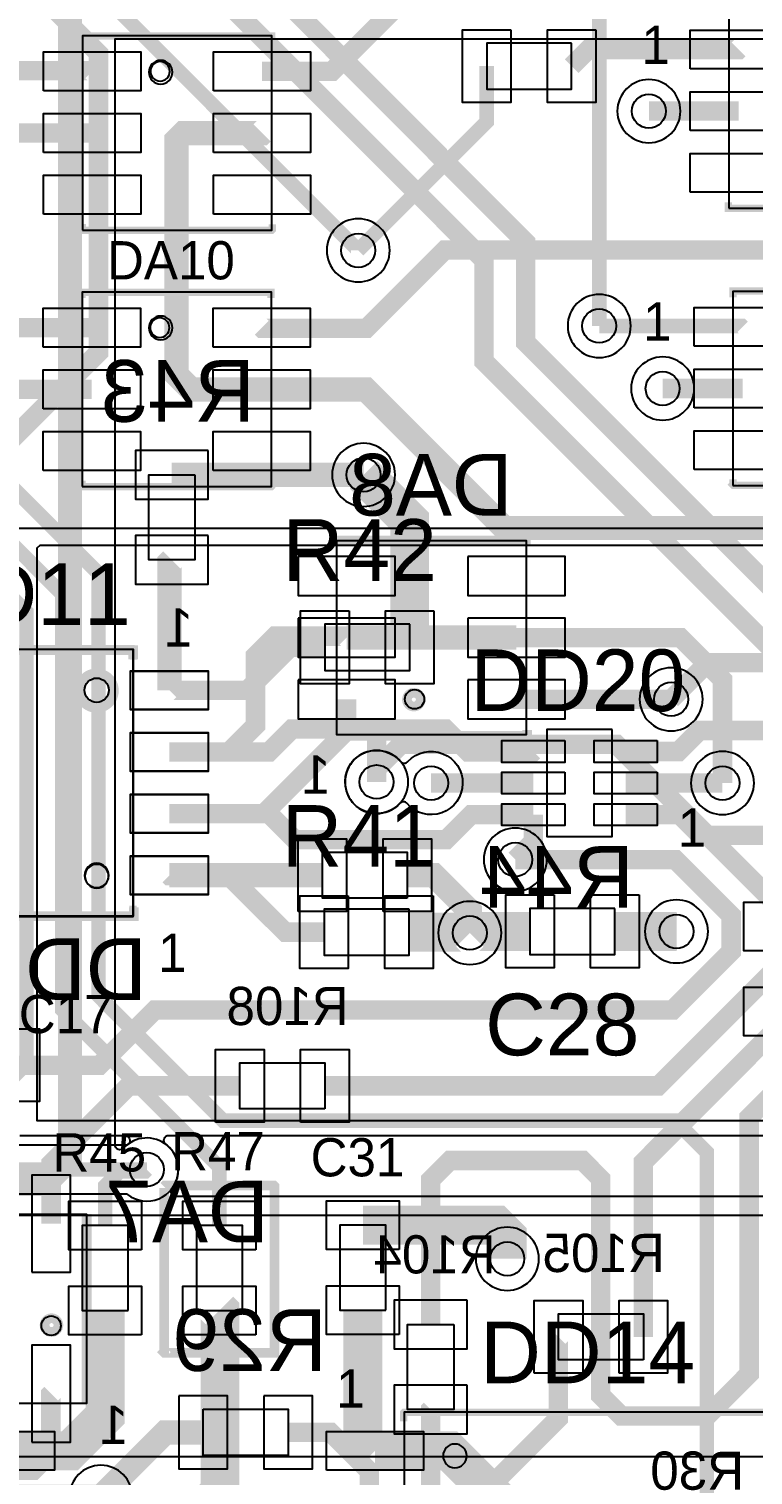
# Model space of a CAD drawing. Extents: x 0 to 112, y -6 to 118.
# Drawn here: x 73.82 to 88.74, y 28.64 to 58.42 of the extents above; entities that cross this region are included whole.
import ezdxf

# ---------------------------------------------------------------- set-up
doc = ezdxf.new("R2010")
doc.units = 0
for name, color, linetype in [('ETCH_BOTTOM', 5, 'CONTINUOUS'), ('ETCH_GND', 3, 'CONTINUOUS'), ('ETCH_PWR', 4, 'CONTINUOUS'), ('ETCH_TOP', 2, 'CONTINUOUS'), ('MANUFACTURING_NO_PROBE_BOTTOM', 6, 'CONTINUOUS'), ('MANUFACTURING_NO_PROBE_TOP', 7, 'CONTINUOUS'), ('PACKAGE_GEOMETR_ASSEMBLY_BOTTO', 8, 'CONTINUOUS'), ('PACKAGE_GEOMETRY_ASSEMBLY_TOP', 9, 'CONTINUOUS'), ('PIN_BOTTOM', 17, 'CONTINUOUS'), ('PIN_TOP', 14, 'CONTINUOUS'), ('REF_DES_SILKSCREEN_BOTTOM', 18, 'CONTINUOUS'), ('REF_DES_SILKSCREEN_TOP', 19, 'CONTINUOUS'), ('VIA_CLASS_BOTTOM', 29, 'CONTINUOUS'), ('VIA_CLASS_GND', 27, 'CONTINUOUS'), ('VIA_CLASS_PWR', 28, 'CONTINUOUS'), ('VIA_CLASS_TOP', 26, 'CONTINUOUS')]:
    doc.layers.add(name, color=color, linetype=linetype)

msp = doc.modelspace()

# ---------------------------------------------------------------- linework, layer by layer
at = {"layer": 'ETCH_BOTTOM'}
for points, const_width in [([(86.4796, 31.486), (86.4796, 35.0875), (88.5995, 37.2074), (88.5995, 37.2105), (89.0095, 37.6205), (89.0126, 37.6205), (90.2609, 38.8688), (90.2609, 44.5122), (83.1949, 51.5782), (83.1949, 53.6654), (77.8598, 59.0005), (77.8598, 59.0183), (75.8726, 61.0055), (75.8726, 82.2224), (78.8016, 85.1514), (80.5874, 85.1514)], 0.4), ([(80.6053, 53.8619), (80.6053, 53.862), (73.9438, 60.5235), (73.9438, 73.0316), (72.5387, 74.4367), (72.5387, 74.4368), (69.9134, 77.0621), (67.2446, 77.0621)], 0.3), ([(82.0972, 31.7402), (82.0972, 34.7192), (82.4972, 35.1192), (85.2238, 35.1192), (85.6017, 34.7413), (85.6017, 30.2811), (86.0238, 29.859), (87.7938, 29.859), (88.6599, 30.7251), (88.6599, 36.0088), (91.1181, 38.467), (91.1181, 44.9049), (84.0552, 51.9678), (84.0552, 54.0307), (82.2327, 55.8532), (82.2327, 55.8622), (76.7333, 61.3616), (76.7333, 75.4697), (78.2958, 77.0322), (80.7124, 77.0322)], 0.4), ([(85.5702, 60.5557), (85.5702, 52.3051)], 0.3), ([(73.1119, 49.6226), (73.3161, 49.8268), (73.3217, 49.8268), (75.2542, 51.7593), (75.2542, 57.9196), (74.0853, 59.0885), (65.7116, 59.0885)], 0.4), ([(76.7631, 49.238), (80.7152, 49.238)], 0.5), ([(76.7159, 44.8034), (76.7159, 47.4408), (76.7631, 47.488)], 0.5), ([(80.3654, 45.8875), (80.3356, 45.9173), (78.8888, 45.9173), (78.4888, 45.5173), (78.4888, 44.0769), (77.9453, 43.5334), (76.7159, 43.5334)], 0.4), ([(83.8654, 45.8875), (80.3654, 45.8875)], 0.5), ([(83.8654, 45.8875), (87.2425, 45.8875), (88.1093, 45.0207), (88.1093, 42.8922)], 0.4), ([(76.7159, 42.2634), (78.6633, 42.2634), (80.3654, 43.9655), (80.3654, 44.6175)], 0.4), ([(87.0517, 44.6172), (83.8657, 44.6172), (83.8654, 44.6175)], 0.4), ([(80.9836, 42.9138), (80.9836, 43.1817), (81.4925, 43.6906), (85.9215, 43.6906), (89.1894, 40.4227), (89.1894, 39.0564), (86.7898, 36.6568), (79.9153, 36.6568)], 0.4), ([(83.8409, 41.3154), (87.1359, 41.3154), (88.2876, 40.1637), (88.2876, 39.4225), (87.0822, 38.2171), (76.4119, 38.2171), (75.2753, 37.0805), (73.5411, 37.0805)], 0.4), ([(79.866, 40.9934), (76.7159, 40.9934)], 0.5), ([(82.9041, 39.8055), (82.9041, 40.2514), (82.1621, 40.9934), (81.616, 40.9934)], 0.5), ([(78.1653, 36.6568), (75.8781, 36.6568), (74.278, 35.0567), (74.278, 33.8167)], 0.4), ([(84.7296, 31.486), (84.7266, 31.483), (84.7266, 29.8094), (83.366, 28.4488), (83.366, 27.3383)], 0.4), ([(72.489, 27.3372), (72.489, 28.2952), (72.9303, 28.7365), (73.9124, 28.7365), (74.2711, 29.0952), (74.2711, 30.3098), (74.278, 30.3167)], 0.4), ([(82.096, 27.3383), (82.096, 29.989), (82.0972, 29.9902)], 0.4), ([(77.411, 29.5199), (76.6295, 29.5199), (75.3024, 28.1928)], 0.5), ([(80.826, 27.3383), (80.8341, 27.3464), (80.8341, 28.7216), (80.0358, 29.5199), (79.161, 29.5199)], 0.4)]:
    msp.add_lwpolyline(points, dxfattribs=dict(at, const_width=const_width))
at = {"layer": 'ETCH_GND'}
for points in [[(80.6053, 54.512, 1), (80.6053, 53.2118, 1)], [(85.5702, 52.9552, 1), (85.5702, 51.655, 1)], [(80.7152, 49.8881, 1), (80.7152, 48.5879, 1)], [(98.5677, 13.4326), (98.5677, 21.3079), (96.1508, 21.3079), (96.1508, 23.3728), (92.8332, 23.3728), (92.8332, 35.7491), (92.8101, 35.7723), (92.8101, 35.7912), (92.7408, 35.8605), (92.7218, 35.8605), (92.6462, 35.9361), (91.7205, 35.9361, -0.521009), (91.6253, 36.0723, 1.429518), (90.4039, 36.0723, -0.521009), (90.3087, 35.9361), (73.9922, 35.9361), (73.9922, 47.7352), (74.0495, 47.7925), (111.7972, 47.7925), (111.7972, 21.4942), (111.8094, 21.482), (111.8094, 13.4328), (111.6825, 13.4328), (111.6823, 13.4326)], [(87.0517, 45.2673, 1), (87.0517, 43.9671, 1)], [(81.6286, 43.334, -2.625123), (81.6119, 42.4691, 0.448352), (81.4605, 42.472, -2.625123), (81.4772, 43.3369, 0.448352), (81.6286, 43.334)], [(83.8409, 41.9655, 1), (83.8409, 40.6653, 1)], [(82.9041, 40.4556, 1), (82.9041, 39.1554, 1)], [(75.3024, 28.8429, 1), (75.3024, 27.5427, 1)]]:
    msp.add_lwpolyline(points, format="xyb", close=True, dxfattribs=at)
msp.add_lwpolyline([(89.9691, 48.1353), (73.6176, 48.1353)], dxfattribs=at)
for points in [[(57.7038, 40.0008), (62.5353, 35.1693), (68.3094, 35.1693), (68.3246, 35.1508, 0.718901), (69.4765, 35.5891, -0.682545), (69.6495, 35.6648), (70.8814, 34.433), (75.8342, 34.433), (75.848, 34.4221, 1.011869), (76.6396, 35.4534, -0.721059), (76.7004, 35.636), (92.5331, 35.636)], [(73.6343, 35.636), (75.7994, 35.636, -0.721059), (75.8602, 35.4534, 0.0059), (75.848, 35.4441), (75.8342, 35.4332), (71.2956, 35.4332)]]:
    msp.add_lwpolyline(points, format="xyb", dxfattribs=at)
at = {"layer": 'ETCH_GND', "const_width": 0.3}
msp.add_lwpolyline([(76.2499, 34.9331), (71.0885, 34.9331), (67.0913, 38.9303), (64.562, 38.9303)], dxfattribs=at)
at = {"layer": 'ETCH_PWR'}
msp.add_lwpolyline([(111.8807, 117.9718), (111.8807, 13.6405), (111.6893, 13.4491), (98.5933, 13.4491), (98.5933, 21.2986), (98.3308, 21.2986), (98.3308, 34.3765), (76.8479, 34.3765, -0.620422), (76.7672, 34.5393, 0.955195), (75.7708, 35.3726, -0.68394), (75.5947, 35.4411), (75.5947, 58.2152), (92.4237, 58.2152), (92.4237, 43.3973), (98.5933, 43.3973), (98.5933, 49.2535), (98.6385, 49.2584, 0.897401), (98.6385, 50.551), (98.5933, 50.5559), (98.5933, 51.6213), (100.2314, 51.6213), (100.2402, 51.6301), (100.2402, 60.2068)], format="xyb", dxfattribs=at)
at = {"layer": 'ETCH_PWR', "const_width": 0.5}
msp.add_lwpolyline([(74.6668, 58.7208), (74.6668, 35.1484), (74.156, 34.6376), (64.9178, 34.6376), (64.7373, 34.4571), (64.7373, 28.6088), (65.1533, 28.1928), (75.3024, 28.1928)], dxfattribs=at)
at = {"layer": 'ETCH_PWR'}
for points in [[(86.5931, 57.3795, 1), (86.5931, 56.0793, 1)], [(80.6053, 54.512, 1), (80.6053, 53.2118, 1)], [(85.5702, 52.9552, 1), (85.5702, 51.655, 1)], [(86.8767, 51.6667, 1), (86.8767, 50.3665, 1)], [(87.0517, 45.2673, 1), (87.0517, 43.9671, 1)], [(80.9836, 43.5639, 1), (80.9836, 42.2637, 1)], [(88.1093, 43.5423, 1), (88.1093, 42.2421, 1)], [(83.8409, 41.9655, 1), (83.8409, 40.6653, 1)], [(87.1625, 40.4867, 1), (87.1625, 39.1865, 1)], [(83.6759, 33.7446, 1), (83.6759, 32.4444, 1)]]:
    msp.add_lwpolyline(points, format="xyb", close=True, dxfattribs=at)
msp.add_lwpolyline([(65.4411, 29.0181), (65.4411, 33.9921), (65.9527, 33.9921), (65.9528, 33.992), (95.4997, 33.992), (95.4997, 29.0181)], close=True, dxfattribs=at)
at = {"layer": 'ETCH_TOP'}
for points, const_width in [([(95.2649, 59.5482), (95.2524, 59.5607), (82.076, 59.5607), (80.0638, 57.5485), (78.6238, 57.5485)], 0.4), ([(88.4407, 57.9994), (88.4346, 57.9933), (85.3393, 57.9933), (85.0016, 57.6556)], 0.4), ([(83.2516, 57.6556), (83.2516, 56.5083), (80.8375, 54.0942), (80.8375, 54.0941), (80.6053, 53.8619)], 0.3), ([(71.3075, 33.7827), (71.3075, 34.6474), (73.77, 37.1099), (73.77, 46.4167), (72.5105, 47.6762), (71.1197, 47.6762), (69.213, 49.5829), (66.7134, 49.5829), (66.4427, 49.8536), (66.4427, 52.6504), (64.922, 54.1711), (64.922, 57.1155), (65.3614, 57.5549), (69.0261, 57.5549), (69.0343, 57.5631)], 0.3), ([(70.9343, 57.5631), (75.1092, 57.5631), (75.1238, 57.5485)], 0.4), ([(88.4407, 56.7294), (86.5931, 56.7294)], 0.4), ([(75.1238, 56.2785), (73.321, 56.2785)], 0.4), ([(78.6162, 50.9991), (77.1613, 50.9991), (76.8613, 51.2991), (76.8613, 56.13), (77.0092, 56.2779), (78.6232, 56.2779), (78.6238, 56.2785)], 0.5), ([(95.3026, 54.4978), (93.5456, 54.4978), (92.9188, 53.871), (82.3899, 53.871), (80.7746, 52.2557), (78.6296, 52.2557), (78.6162, 52.2691)], 0.4), ([(75.1162, 52.2691), (71.6151, 52.2691), (71.5944, 52.2484)], 0.4), ([(85.5702, 52.3051), (88.506, 52.3051), (88.5245, 52.2866)], 0.3), ([(78.6162, 50.9991), (80.7594, 50.9991), (83.6138, 48.1447), (93.1371, 48.1447), (93.7286, 48.7362), (93.7286, 51.0134), (93.7254, 51.0166)], 0.5), ([(75.1162, 50.9991), (73.2033, 50.9991)], 0.4), ([(88.5245, 51.0166), (86.8767, 51.0166)], 0.4), ([(77.7444, 33.7805), (77.7444, 34.9838), (74.5068, 38.2214), (74.5068, 46.7858), (73.9083, 47.3843), (73.9083, 47.3852), (72.0158, 49.2777), (72.0158, 50.504)], 0.3), ([(73.1119, 49.6226), (73.1119, 49.3505), (75.2542, 47.2082), (75.2542, 38.5088), (77.8219, 35.9411), (87.1345, 35.9411), (87.7859, 35.2897), (87.7859, 25.8789), (88.3363, 25.3285), (89.7484, 25.3285)], 0.3), ([(81.665, 45.6857), (81.665, 48.2882), (80.7152, 49.238)], 0.8), ([(76.716, 44.7992), (76.7195, 44.8027), (78.3199, 44.8027), (79.2029, 45.6857), (79.915, 45.6857)], 0.4), ([(87.0517, 44.6172), (87.8038, 45.3693), (90.526, 45.3693), (92.0321, 43.8632), (105.0284, 43.8632), (106.6223, 42.2693), (106.6223, 21.7509), (106.2224, 21.351), (97.394, 21.351), (96.8296, 21.9154), (96.8296, 27.7167)], 0.4), ([(80.9836, 44.0041), (79.2384, 44.0041), (78.7635, 43.5292), (76.716, 43.5292)], 0.4), ([(80.9836, 42.9138), (80.9836, 44.0041)], 0.4), ([(84.2148, 43.5422), (84.2018, 43.5292), (82.8745, 43.5292), (82.3996, 44.0041), (80.9836, 44.0041)], 0.4), ([(86.1148, 43.5422), (87.2037, 43.5422), (87.636, 43.9745), (90.0613, 43.9745), (96.4851, 37.5507), (103.3719, 37.5507), (104.5827, 36.3399), (104.5827, 32.3852), (104.2236, 32.0261), (102.2761, 32.0261), (102.27, 32.02)], 0.4), ([(84.2148, 42.8922), (82.1055, 42.8922)], 0.4), ([(86.1148, 42.8922), (88.1093, 42.8922)], 0.4), ([(76.716, 42.2592), (78.7635, 42.2592), (79.2959, 41.7268), (82.4182, 41.7268), (82.9336, 42.2422), (84.2148, 42.2422)], 0.4), ([(83.8409, 41.3154), (84.2148, 41.6893), (84.2148, 42.2422)], 0.4), ([(89.2637, 41.8153), (87.649, 41.8153), (87.2221, 42.2422), (86.1148, 42.2422)], 0.4), ([(79.9009, 39.8203), (79.1026, 39.8203), (78.7931, 40.1298), (78.79, 40.1298), (77.9323, 40.9875), (76.7177, 40.9875), (76.716, 40.9892)], 0.4), ([(81.6509, 39.8203), (82.8893, 39.8203), (82.9041, 39.8055)], 0.8), ([(84.1427, 39.8366), (82.9352, 39.8366), (82.9041, 39.8055)], 0.8), ([(85.8927, 39.8366), (87.1625, 39.8366)], 0.8), ([(75.3919, 33.7807), (75.3919, 34.5955), (75.6919, 34.8955), (76.2123, 34.8955), (76.2499, 34.9331)], 0.3), ([(83.6759, 33.0945), (83.6759, 33.5611), (83.4513, 33.7857), (80.6997, 33.7857)], 0.8), ([(75.3919, 32.0307), (75.3919, 29.8671), (74.6633, 29.1385), (73.3497, 29.1385)], 0.8), ([(77.7444, 32.0305), (77.7579, 32.017), (77.7579, 28.2996), (76.0568, 26.5985), (73.3497, 26.5985)], 0.8), ([(80.6997, 32.0357), (80.6997, 29.3872), (80.9484, 29.1385)], 0.8), ([(83.466, 23.0662), (83.466, 28.1518), (82.4793, 29.1385), (80.9484, 29.1385)], 0.8)]:
    msp.add_lwpolyline(points, dxfattribs=dict(at, const_width=const_width))
at = {"layer": 'MANUFACTURING_NO_PROBE_BOTTOM', "const_width": 0.2}
for points in [[(80.1638, 47.7879), (80.1638, 47.8861), (84.0584, 47.8861), (84.0584, 47.7879)], [(71.8654, 45.4387), (71.8654, 45.6263), (75.9655, 45.6263), (75.9655, 45.4387)], [(80.1638, 44.0094), (80.1638, 43.8933), (80.1906, 43.8665), (84.0763, 43.8665), (84.0852, 43.8754), (84.0852, 43.9826)], [(71.8921, 40.3113), (71.8921, 40.1684), (71.91, 40.1505), (75.9833, 40.1505), (75.9833, 40.3292)], [(75.0097, 34.0138), (75.0097, 30.1371)]]:
    msp.add_lwpolyline(points, dxfattribs=at)
for points in [[(75.5703, 44.7954, 1), (74.8585, 44.7954, 1)], [(81.8924, 44.6099, 1), (81.6086, 44.6099, 1)], [(74.4274, 31.7288, 1), (74.1436, 31.7288, 1)]]:
    msp.add_lwpolyline(points, format="xyb", close=True, dxfattribs=at)
at = {"layer": 'MANUFACTURING_NO_PROBE_TOP'}
for points, const_width in [([(74.9203, 58.1497), (74.9203, 58.2748), (78.8238, 58.2748), (78.8238, 58.1586)], 0.15), ([(88.2299, 54.8536), (88.2299, 54.7285), (92.1423, 54.7285), (92.1423, 54.8625)], 0.15), ([(74.9203, 54.4069), (74.9203, 54.2908), (74.9381, 54.273), (78.8238, 54.273), (78.8328, 54.282), (78.8328, 54.398)], 0.15), ([(74.9114, 52.8795), (74.9114, 52.9956), (78.806, 52.9956), (78.806, 52.8795)], 0.15), ([(88.3281, 52.8974), (88.3281, 53.0224), (92.2227, 53.0224), (92.2227, 52.9063)], 0.15), ([(74.9114, 49.1189), (74.9114, 48.9938), (78.815, 48.9938), (78.8239, 49.0027), (78.8239, 49.1367)], 0.15), ([(88.3281, 49.1457), (88.3281, 49.0474), (88.3192, 49.0385), (88.3371, 49.0206), (92.2227, 49.0206), (92.2227, 49.1457)], 0.15), ([(71.8565, 45.4565), (71.8565, 45.6619), (75.9655, 45.6619), (75.9744, 45.653), (75.9744, 45.4297)], 0.15), ([(71.8565, 40.3381), (71.8565, 40.1416), (75.9565, 40.1416), (75.9654, 40.1505), (75.9654, 40.3649)], 0.15), ([(76.6088, 34.5498), (76.6088, 31.1822), (76.5999, 31.1733), (76.6177, 31.1555), (78.8777, 31.1555), (78.8777, 34.5944), (78.8687, 34.6034), (76.6177, 34.6034), (76.5999, 34.5856)], 0.2), ([(89.1499, 29.762), (89.1499, 29.9228), (89.141, 29.9317), (81.5483, 29.9317), (81.5394, 29.9228), (81.5394, 29.7441)], 0.15)]:
    msp.add_lwpolyline(points, dxfattribs=dict(at, const_width=const_width))
for points in [[(76.7776, 57.5307, 1), (76.2904, 57.5307, 1)], [(76.7776, 52.2652, 1), (76.2904, 52.2652, 1)], [(75.4613, 40.973, 1), (74.9741, 40.973, 1)], [(82.8401, 29.0362, 1), (82.3529, 29.0362, 1)]]:
    msp.add_lwpolyline(points, format="xyb", close=True, dxfattribs=at)
at = {"layer": 'PACKAGE_GEOMETR_ASSEMBLY_BOTTO'}
for points in [[(77.2381, 49.238), (77.2381, 47.488), (76.2881, 47.488), (76.2881, 49.238)], [(80.1654, 47.8875), (84.0654, 47.8875), (84.0654, 43.8875), (80.1654, 43.8875)], [(75.9659, 40.1484), (71.8659, 40.1484), (71.8659, 45.6484), (75.9659, 45.6484)], [(81.616, 40.5184), (79.866, 40.5184), (79.866, 41.4684), (81.616, 41.4684)], [(79.9153, 36.1818), (78.1653, 36.1818), (78.1653, 37.1318), (79.9153, 37.1318)], [(71.008, 30.1167), (71.008, 34.0167), (75.008, 34.0167), (75.008, 30.1167)], [(86.4796, 31.011), (84.7296, 31.011), (84.7296, 31.961), (86.4796, 31.961)], [(82.5722, 31.7402), (82.5722, 29.9902), (81.6222, 29.9902), (81.6222, 31.7402)], [(77.411, 29.9949), (79.161, 29.9949), (79.161, 29.0449), (77.411, 29.0449)]]:
    msp.add_lwpolyline(points, close=True, dxfattribs=at)
for points in [[(75.2159, 45.0534, -0.414214), (75.4659, 44.8034, -0.414214), (75.2159, 44.5534, -0.414214), (74.9659, 44.8034, -0.414214), (75.2159, 45.0534)], [(81.7654, 44.4175, -0.414214), (81.5654, 44.6175, -0.414214), (81.7654, 44.8175, -0.414214), (81.9654, 44.6175, -0.414214), (81.7654, 44.4175)], [(74.478, 31.7167, -0.414214), (74.278, 31.5167, -0.414214), (74.078, 31.7167, -0.414214), (74.278, 31.9167, -0.414214), (74.478, 31.7167)]]:
    msp.add_lwpolyline(points, format="xyb", close=True, dxfattribs=at)
at = {"layer": 'PACKAGE_GEOMETRY_ASSEMBLY_TOP'}
for points in [[(88.2407, 54.7294), (92.1407, 54.7294), (92.1407, 58.7294), (88.2407, 58.7294)], [(74.9238, 54.2785), (78.8238, 54.2785), (78.8238, 58.2785), (74.9238, 58.2785)], [(85.0016, 58.1306), (83.2516, 58.1306), (83.2516, 57.1806), (85.0016, 57.1806)], [(88.3245, 49.0166), (92.2245, 49.0166), (92.2245, 53.0166), (88.3245, 53.0166)], [(74.9162, 48.9991), (78.8162, 48.9991), (78.8162, 52.9991), (74.9162, 52.9991)], [(81.665, 46.1607), (79.915, 46.1607), (79.915, 45.2107), (81.665, 45.2107)], [(75.966, 45.6442), (71.866, 45.6442), (71.866, 40.1442), (75.966, 40.1442)], [(85.8398, 43.9922), (84.4898, 43.9922), (84.4898, 41.7922), (85.8398, 41.7922)], [(81.6509, 40.2953), (79.9009, 40.2953), (79.9009, 39.3453), (81.6509, 39.3453)], [(85.8927, 40.3116), (84.1427, 40.3116), (84.1427, 39.3616), (85.8927, 39.3616)], [(75.8669, 32.0307), (75.8669, 33.7807), (74.9169, 33.7807), (74.9169, 32.0307)], [(78.2194, 32.0305), (78.2194, 33.7805), (77.2694, 33.7805), (77.2694, 32.0305)], [(81.1747, 32.0357), (81.1747, 33.7857), (80.2247, 33.7857), (80.2247, 32.0357)], [(81.5484, 11.8335), (89.1484, 11.8335), (89.1484, 29.9335), (81.5484, 29.9335)]]:
    msp.add_lwpolyline(points, close=True, dxfattribs=at)
for points in [[(76.5238, 57.7485, 0.414214), (76.3238, 57.5485, 0.414214), (76.5238, 57.3485, 0.414214), (76.7238, 57.5485, 0.414214), (76.5238, 57.7485)], [(76.5162, 52.4691, 0.414214), (76.3162, 52.2691, 0.414214), (76.5162, 52.0691, 0.414214), (76.7162, 52.2691, 0.414214), (76.5162, 52.4691)], [(75.216, 40.7392, 0.414214), (75.466, 40.9892, 0.414214), (75.216, 41.2392, 0.414214), (74.966, 40.9892, 0.414214), (75.216, 40.7392)]]:
    msp.add_lwpolyline(points, format="xyb", close=True, dxfattribs=at)
at = {"layer": 'PIN_BOTTOM'}
for points in [[(77.5131, 49.738), (76.0131, 49.738), (76.0131, 48.738), (77.5131, 48.738)], [(77.5131, 47.988), (76.0131, 47.988), (76.0131, 46.988), (77.5131, 46.988)], [(79.3654, 47.5575), (79.3654, 46.7575), (81.3654, 46.7575), (81.3654, 47.5575)], [(82.8654, 47.5575), (82.8654, 46.7575), (84.8654, 46.7575), (84.8654, 47.5575)], [(79.3654, 46.2875), (79.3654, 45.4875), (81.3654, 45.4875), (81.3654, 46.2875)], [(82.8654, 46.2875), (82.8654, 45.4875), (84.8654, 45.4875), (84.8654, 46.2875)], [(75.9159, 44.4034), (75.9159, 45.2034), (77.5159, 45.2034), (77.5159, 44.4034)], [(79.3654, 45.0175), (79.3654, 44.2175), (81.3654, 44.2175), (81.3654, 45.0175)], [(82.8654, 45.0175), (82.8654, 44.2175), (84.8654, 44.2175), (84.8654, 45.0175)], [(75.9159, 43.1334), (75.9159, 43.9334), (77.5159, 43.9334), (77.5159, 43.1334)], [(75.9159, 41.8634), (75.9159, 42.6634), (77.5159, 42.6634), (77.5159, 41.8634)], [(79.366, 40.2434), (79.366, 41.7434), (80.366, 41.7434), (80.366, 40.2434)], [(81.116, 40.2434), (81.116, 41.7434), (82.116, 41.7434), (82.116, 40.2434)], [(75.9159, 40.5934), (75.9159, 41.3934), (77.5159, 41.3934), (77.5159, 40.5934)], [(73.0411, 36.3305), (73.0411, 37.8305), (74.0411, 37.8305), (74.0411, 36.3305)], [(77.6653, 35.9068), (77.6653, 37.4068), (78.6653, 37.4068), (78.6653, 35.9068)], [(79.4153, 35.9068), (79.4153, 37.4068), (80.4153, 37.4068), (80.4153, 35.9068)], [(73.878, 32.8167), (74.678, 32.8167), (74.678, 34.8167), (73.878, 34.8167)], [(82.8472, 32.2402), (81.3472, 32.2402), (81.3472, 31.2402), (82.8472, 31.2402)], [(84.2296, 30.736), (84.2296, 32.236), (85.2296, 32.236), (85.2296, 30.736)], [(85.9796, 30.736), (85.9796, 32.236), (86.9796, 32.236), (86.9796, 30.736)], [(73.878, 29.3167), (74.678, 29.3167), (74.678, 31.3167), (73.878, 31.3167)], [(82.8472, 30.4902), (81.3472, 30.4902), (81.3472, 29.4902), (82.8472, 29.4902)], [(76.911, 30.2699), (76.911, 28.7699), (77.911, 28.7699), (77.911, 30.2699)], [(78.661, 30.2699), (78.661, 28.7699), (79.661, 28.7699), (79.661, 30.2699)]]:
    msp.add_lwpolyline(points, close=True, dxfattribs=at)
at = {"layer": 'PIN_TOP'}
for points in [[(83.7516, 58.4056), (83.7516, 56.9056), (82.7516, 56.9056), (82.7516, 58.4056)], [(85.5016, 58.4056), (85.5016, 56.9056), (84.5016, 56.9056), (84.5016, 58.4056)], [(87.4407, 57.5994), (87.4407, 58.3994), (89.4407, 58.3994), (89.4407, 57.5994)], [(74.1238, 57.1485), (74.1238, 57.9485), (76.1238, 57.9485), (76.1238, 57.1485)], [(77.6238, 57.1485), (77.6238, 57.9485), (79.6238, 57.9485), (79.6238, 57.1485)], [(87.4407, 56.3294), (87.4407, 57.1294), (89.4407, 57.1294), (89.4407, 56.3294)], [(74.1238, 55.8785), (74.1238, 56.6785), (76.1238, 56.6785), (76.1238, 55.8785)], [(77.6238, 55.8785), (77.6238, 56.6785), (79.6238, 56.6785), (79.6238, 55.8785)], [(87.4407, 55.0594), (87.4407, 55.8594), (89.4407, 55.8594), (89.4407, 55.0594)], [(74.1238, 54.6085), (74.1238, 55.4085), (76.1238, 55.4085), (76.1238, 54.6085)], [(77.6238, 54.6085), (77.6238, 55.4085), (79.6238, 55.4085), (79.6238, 54.6085)], [(74.1162, 51.8691), (74.1162, 52.6691), (76.1162, 52.6691), (76.1162, 51.8691)], [(77.6162, 51.8691), (77.6162, 52.6691), (79.6162, 52.6691), (79.6162, 51.8691)], [(87.5245, 51.8866), (87.5245, 52.6866), (89.5245, 52.6866), (89.5245, 51.8866)], [(74.1162, 50.5991), (74.1162, 51.3991), (76.1162, 51.3991), (76.1162, 50.5991)], [(77.6162, 50.5991), (77.6162, 51.3991), (79.6162, 51.3991), (79.6162, 50.5991)], [(87.5245, 50.6166), (87.5245, 51.4166), (89.5245, 51.4166), (89.5245, 50.6166)], [(74.1162, 49.3291), (74.1162, 50.1291), (76.1162, 50.1291), (76.1162, 49.3291)], [(77.6162, 49.3291), (77.6162, 50.1291), (79.6162, 50.1291), (79.6162, 49.3291)], [(87.5245, 49.3466), (87.5245, 50.1466), (89.5245, 50.1466), (89.5245, 49.3466)], [(80.415, 46.4357), (80.415, 44.9357), (79.415, 44.9357), (79.415, 46.4357)], [(82.165, 46.4357), (82.165, 44.9357), (81.165, 44.9357), (81.165, 46.4357)], [(77.516, 45.1992), (77.516, 44.3992), (75.916, 44.3992), (75.916, 45.1992)], [(77.516, 43.9292), (77.516, 43.1292), (75.916, 43.1292), (75.916, 43.9292)], [(84.8648, 43.7672), (84.8648, 43.3172), (83.5648, 43.3172), (83.5648, 43.7672)], [(86.7648, 43.7672), (86.7648, 43.3172), (85.4648, 43.3172), (85.4648, 43.7672)], [(84.8648, 43.1172), (84.8648, 42.6672), (83.5648, 42.6672), (83.5648, 43.1172)], [(86.7648, 43.1172), (86.7648, 42.6672), (85.4648, 42.6672), (85.4648, 43.1172)], [(77.516, 42.6592), (77.516, 41.8592), (75.916, 41.8592), (75.916, 42.6592)], [(84.8648, 42.4672), (84.8648, 42.0172), (83.5648, 42.0172), (83.5648, 42.4672)], [(86.7648, 42.4672), (86.7648, 42.0172), (85.4648, 42.0172), (85.4648, 42.4672)], [(77.516, 41.3892), (77.516, 40.5892), (75.916, 40.5892), (75.916, 41.3892)], [(80.4009, 40.5703), (80.4009, 39.0703), (79.4009, 39.0703), (79.4009, 40.5703)], [(82.1509, 40.5703), (82.1509, 39.0703), (81.1509, 39.0703), (81.1509, 40.5703)], [(84.6427, 40.5866), (84.6427, 39.0866), (83.6427, 39.0866), (83.6427, 40.5866)], [(86.3927, 40.5866), (86.3927, 39.0866), (85.3927, 39.0866), (85.3927, 40.5866)], [(90.0495, 39.4389), (88.5495, 39.4389), (88.5495, 40.4389), (90.0495, 40.4389)], [(90.0495, 37.6889), (88.5495, 37.6889), (88.5495, 38.6889), (90.0495, 38.6889)], [(76.1419, 33.2807), (74.6419, 33.2807), (74.6419, 34.2807), (76.1419, 34.2807)], [(78.4944, 33.2805), (76.9944, 33.2805), (76.9944, 34.2805), (78.4944, 34.2805)], [(81.4497, 33.2857), (79.9497, 33.2857), (79.9497, 34.2857), (81.4497, 34.2857)], [(76.1419, 31.5307), (74.6419, 31.5307), (74.6419, 32.5307), (76.1419, 32.5307)], [(78.4944, 31.5305), (76.9944, 31.5305), (76.9944, 32.5305), (78.4944, 32.5305)], [(81.4497, 31.5357), (79.9497, 31.5357), (79.9497, 32.5357), (81.4497, 32.5357)], [(72.3497, 28.7385), (72.3497, 29.5385), (74.3497, 29.5385), (74.3497, 28.7385)], [(79.9484, 28.7385), (79.9484, 29.5385), (81.9484, 29.5385), (81.9484, 28.7385)]]:
    msp.add_lwpolyline(points, close=True, dxfattribs=at)
at = {"layer": 'VIA_CLASS_BOTTOM'}
for centre in [(86.5931, 56.7294), (80.6053, 53.8619), (85.5702, 52.3051), (86.8767, 51.0166), (80.7152, 49.238), (87.0517, 44.6172), (80.9836, 42.9138), (82.1055, 42.8922), (88.1093, 42.8922), (83.8409, 41.3154), (82.9041, 39.8055), (87.1625, 39.8366), (76.2499, 34.9331), (83.6759, 33.0945)]:
    msp.add_circle(centre, 0.35, dxfattribs=at)
at = {"layer": 'VIA_CLASS_GND'}
for centre in [(86.5931, 56.7294), (80.6053, 53.8619), (85.5702, 52.3051), (86.8767, 51.0166), (80.7152, 49.238), (87.0517, 44.6172), (80.9836, 42.9138), (82.1055, 42.8922), (88.1093, 42.8922), (83.8409, 41.3154), (82.9041, 39.8055), (87.1625, 39.8366), (76.2499, 34.9331), (83.6759, 33.0945)]:
    msp.add_circle(centre, 0.35, dxfattribs=at)
at = {"layer": 'VIA_CLASS_PWR'}
for centre in [(86.5931, 56.7294), (80.6053, 53.8619), (85.5702, 52.3051), (86.8767, 51.0166), (80.7152, 49.238), (87.0517, 44.6172), (80.9836, 42.9138), (82.1055, 42.8922), (88.1093, 42.8922), (83.8409, 41.3154), (82.9041, 39.8055), (87.1625, 39.8366), (76.2499, 34.9331), (83.6759, 33.0945)]:
    msp.add_circle(centre, 0.35, dxfattribs=at)
at = {"layer": 'VIA_CLASS_TOP'}
for centre in [(86.5931, 56.7294), (80.6053, 53.8619), (85.5702, 52.3051), (86.8767, 51.0166), (80.7152, 49.238), (87.0517, 44.6172), (80.9836, 42.9138), (82.1055, 42.8922), (88.1093, 42.8922), (83.8409, 41.3154), (82.9041, 39.8055), (87.1625, 39.8366), (76.2499, 34.9331), (83.6759, 33.0945)]:
    msp.add_circle(centre, 0.35, dxfattribs=at)

# ---------------------------------------------------------------- texts
at = {"layer": 'MANUFACTURING_NO_PROBE_BOTTOM', "text_generation_flag": 2}
for p in [(77.2031, 45.7018), (80.038, 42.672), (75.8654, 29.284)]:
    msp.add_text('1', height=0.7874, dxfattribs=at).set_placement(p)
at = {"layer": 'MANUFACTURING_NO_PROBE_TOP'}
for p in [(86.4382, 57.7008), (86.474, 52.0054), (87.1904, 41.5819), (76.4804, 39.0029), (80.1519, 30.0301)]:
    msp.add_text('1', height=0.7874, dxfattribs=at).set_placement(p)
at = {"layer": 'REF_DES_SILKSCREEN_BOTTOM', "text_generation_flag": 2, "width": 1.02}
for s, p in [('R43', (78.4793, 50.3317)), ('DA8', (83.7864, 48.4003)), ('R44', (86.2818, 40.3229)), ('DD12', (76.2476, 38.4251)), ('DA7', (78.7623, 33.4303)), ('R29', (79.956, 30.7859))]:
    msp.add_text(s, height=1.27, dxfattribs=at).set_placement(p)
at = {"layer": 'REF_DES_SILKSCREEN_BOTTOM', "text_generation_flag": 2}
for s, p in [('R108', (80.4081, 37.9074)), ('R104', (83.4368, 32.7926)), ('R105', (86.9204, 32.8218)), ('R30', (88.5538, 28.3386))]:
    msp.add_text(s, height=0.7874, dxfattribs=at).set_placement(p)
at = {"layer": 'REF_DES_SILKSCREEN_TOP'}
for s, p in [('DA10', (75.4284, 53.2639)), ('C17', (73.6109, 37.74)), ('R45', (74.3031, 34.8922)), ('R47', (76.7479, 34.9186)), ('C31', (79.6232, 34.7919))]:
    msp.add_text(s, height=0.7874, dxfattribs=at).set_placement(p)
at = {"layer": 'REF_DES_SILKSCREEN_TOP', "width": 1.02}
for s, p in [('R42', (79.0462, 47.0561)), ('DD11', (71.4884, 46.1492)), ('DD20', (82.9147, 44.373)), ('R41', (79.0262, 41.1668)), ('C28', (83.22, 37.2848)), ('DD14', (83.1171, 30.5317))]:
    msp.add_text(s, height=1.27, dxfattribs=at).set_placement(p)

doc.saveas('drawing.dxf')
